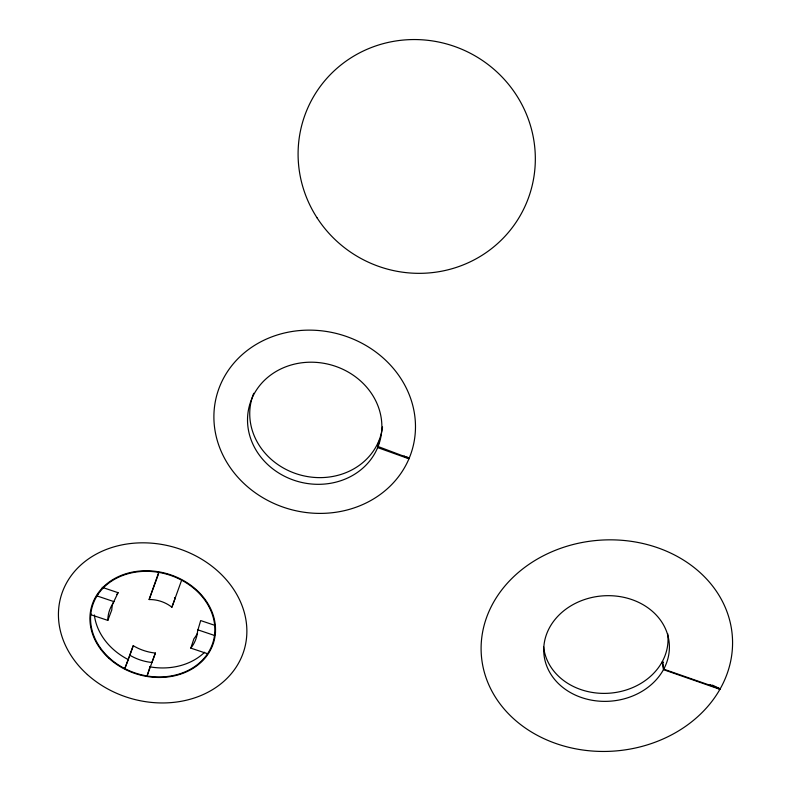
<?xml version="1.0" encoding="UTF-8"?>
<svg xmlns="http://www.w3.org/2000/svg" width="791" height="791" viewBox="0 0 791 791"><rect width="100%" height="100%" fill="white"/><g stroke="black" fill="none" stroke-linecap="round" stroke-linejoin="round"><path stroke-width="1.19" d="M90.738 614.676L107.833 620.391L107.853 619.086A45.512 37.493 16.2 0 1 112.935 603.464L118.077 592.696L102.197 587.347M215.132 625.444L200.677 620.569L197.592 631.08A45.512 37.493 16.2 0 1 192.094 646.425L190.809 648.126L207.558 653.732M404.072 455.932L408.937 458.79L408.72 459.324A101.446 90.925 14.7 0 1 236.638 475.856A101.446 90.925 14.7 0 1 297.841 330.727A101.446 90.925 14.7 0 1 409.382 457.752L409.174 458.236L378.088 446.529A67.611 60.591 14.7 0 0 302.637 362.683A67.611 60.591 14.7 0 0 263.205 459.907A67.611 60.591 14.7 0 0 377.663 447.587L378.751 441.121A67.017 60.185 14.8 0 1 293.362 472.711A67.017 60.185 14.8 0 1 253.733 393.275M377.92 446.955L379.176 440.073A67.017 60.185 14.8 0 0 382.508 426.952M215.567 631.979L214.499 635.45L197.641 629.774M190.809 648.126L193.894 638.792L195.159 637.101A45.057 37.246 16.3 0 0 197.542 633.057M150.122 666.378L147.067 675.959L155.372 653.05L153.869 652.891A45.057 37.246 16.3 0 1 135.38 646.919L133.234 645.693L124.8 668.613L128.498 659.15M174.475 597.61L175.197 598.164L171.884 607.221C165.487 602.149 157.29 599.42 149.133 599.538L158.704 572.377M128.893 658.033L133.234 645.693M149.133 599.538L158.615 573.683M171.884 607.221L181.643 580.189M155.372 653.05L151.931 662.472L150.409 662.314A45.512 37.493 16.2 0 1 131.731 656.303L129.566 655.067M377.663 447.587L408.937 458.79M107.833 620.391L111.778 609.96A45.057 37.246 16.3 0 1 112.915 603.009M98.015 593.685L96.996 595.93L114.181 601.704M663.728 669.156L663.916 668.82A62.894 52.789 -4.4 0 0 600.458 596.078A62.894 52.789 -4.4 0 0 555.233 680.161A62.894 52.789 -4.4 0 0 663.461 669.651L719.929 689.317L719.049 690.84A125.848 105.678 -4.4 0 1 502.384 706.887A125.848 105.678 -4.4 0 1 596.987 540.421A125.848 105.678 -4.4 0 1 720.908 687.557L720.196 688.842L663.728 669.156L662.611 660.999A62.38 52.493 -4.4 0 0 667.644 633.532M116.831 594.446L118.077 592.696M712.424 685.135L720.196 688.842M543.625 646.83A62.38 52.493 -4.4 0 0 594.872 692.817A62.38 52.493 -4.4 0 0 662.166 661.82L663.56 662.472M710.041 684.611L719.929 689.317M407.098 457.01L409.174 458.236M662.176 661.82L663.471 669.641M204.642 652.259A62.964 52.048 16.3 0 1 149.628 666.803M128.518 659.734A62.964 52.048 16.3 0 1 94.356 614.953M90.846 613.579L90.698 615.052A62.964 51.88 16.2 0 0 123.594 667.98L125.136 668.79A62.964 51.88 16.2 0 0 146.642 675.89L148.362 676.167A62.964 51.88 16.2 0 0 207.331 654.068L208.142 652.842A62.964 51.88 16.2 0 0 214.341 636.528L214.549 635.074A62.964 51.88 16.2 0 0 182.869 580.851L181.297 580.001A62.964 51.88 16.2 0 0 159.139 572.447L157.35 572.15A62.964 51.88 16.2 0 0 97.214 595.574L96.443 596.849A62.964 51.88 16.2 0 0 90.846 613.579M87.386 674.575A95.424 78.635 16.2 0 0 244.122 650.054A95.424 78.635 16.2 0 0 126.431 544.089A95.424 78.635 16.2 0 0 87.386 674.575M108.842 658.211A63.596 52.404 16.2 0 0 213.56 642.628A63.596 52.404 16.2 0 0 135.755 571.517A63.596 52.404 16.2 0 0 108.842 658.211M317.072 217.851A119.233 116.267 27.2 0 0 522.268 211.889A119.233 116.267 27.2 0 0 410.786 39.599A119.233 116.267 27.2 0 0 317.072 217.851"/></g></svg>
